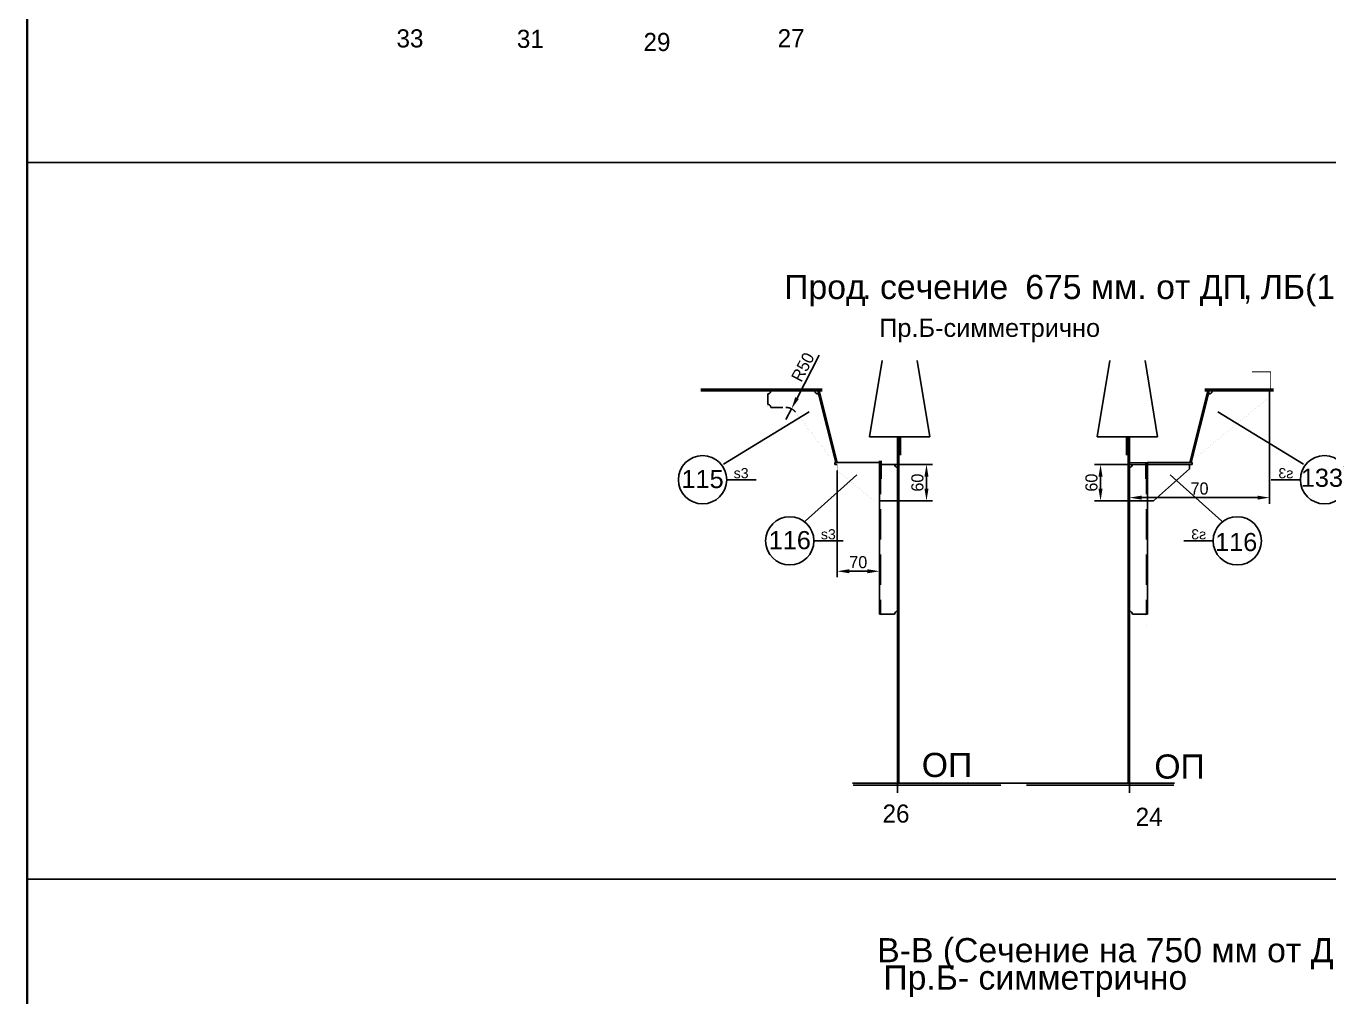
# Model space of a CAD drawing. Header units: millimetres. Extents: x -19561 to 47775, y 28910 to 69910.
# Drawn here: x 20988 to 26386, y 35929 to 39949 of the extents above; entities that cross this region are included whole.
import ezdxf
from ezdxf.enums import TextEntityAlignment as Align

# ---------------------------------------------------------------- set-up
doc = ezdxf.new("R2010")
doc.units = ezdxf.units.MM
doc.header["$MEASUREMENT"] = 0
for name, pattern in [('K5LT32768', [0]), ('K5LT32769', [0]), ('K5LT32770', [100, 50, -50]), ('K5LT32771', [1300, 1125, -75, 25, -75]), ('K5LT32772', [187.5, 125, -62.5]), ('K5LT32779', [25, 12.5, -12.5])]:
    doc.linetypes.add(name, pattern=pattern)
doc.styles.add('Arial', font='arial.ttf')
doc.styles.add('style5', font='arial.ttf', dxfattribs={"height": 3})
doc.dimstyles.new('seatech', dxfattribs={"dimscale": 20, "dimtxt": 2.5, "dimasz": 2.5, "dimexe": 1.25, "dimexo": 0, "dimtad": 1, "dimdec": 0, "dimtxsty": 'Standard', "dimcen": 2.5, "dimclrd": 7, "dimclre": 7, "dimclrt": 4, "dimadec": 0, "dimazin": 0, "dimtfac": 1, "dimtdec": 0, "dimtmove": 0, "dimatfit": 3, "dimfxl": 1.25, "dimarcsym": 0})

# ---------------------------------------------------------------- blocks, each defined once
blk = doc.blocks.new('*D2267')
at = {"color": 7, "lineweight": -2}
for p, q in [((26139.6, 38413.6), (26139.6, 37971.3)), ((25559.4, 38133.3), (25559.4, 37971.3)), ((26089.6, 37996.3), (25609.4, 37996.3))]:
    blk.add_line(p, q, dxfattribs=at)
at = {"color": 7}
for points in [[(25609.4, 38004.6), (25609.4, 37988), (25559.4, 37996.3)], [(26089.6, 37988), (26089.6, 38004.6), (26139.6, 37996.3)]]:
    blk.add_solid(points, dxfattribs=at)
at = {"layer": 'Defpoints', "color": 0}
for p in [(26139.6, 38413.6), (25559.4, 38133.3), (25559.4, 37996.3)]:
    blk.add_point(p, dxfattribs=at)
at = {"color": 4, "ltscale": 20, "insert": (25849.5, 38033.8), "char_height": 50, "attachment_point": 5}
blk.add_mtext('70', dxfattribs=at)
blk = doc.blocks.new('*D2268')
at = {"color": 7, "linetype": 'K5LT32768', "lineweight": -2}
for p, q in [((25634.4, 38133.8), (25414.3, 38133.8)), ((25439.3, 38033.2), (25439.3, 38083.8)), ((25634.4, 37983.2), (25414.3, 37983.2))]:
    blk.add_line(p, q, dxfattribs=at)
at = {"color": 7}
for points in [[(25447.7, 38083.8), (25431, 38083.8), (25439.3, 38133.8)], [(25431, 38033.2), (25447.7, 38033.2), (25439.3, 37983.2)]]:
    blk.add_solid(points, dxfattribs=at)
at = {"layer": 'Defpoints', "color": 0}
for p in [(25439.3, 38133.8), (25634.4, 38133.8), (25634.4, 37983.2)]:
    blk.add_point(p, dxfattribs=at)
at = {"color": 4, "ltscale": 20, "insert": (25401.8, 38058.5), "char_height": 50, "attachment_point": 5, "rotation": 90}
blk.add_mtext('60', dxfattribs=at)
blk = doc.blocks.new('*D2269')
at = {"color": 7, "lineweight": -2}
for p, q in [((24273.9, 38586.3), (24182, 38408.7)), ((24136.1, 38319.8), (24159, 38364.3))]:
    blk.add_line(p, q, dxfattribs=at)
at = {"color": 7}
blk.add_solid([(24174.6, 38412.5), (24189.4, 38404.8), (24159, 38364.3)], dxfattribs=at)
at = {"layer": 'Defpoints', "color": 0}
for p in [(24159, 38364.3), (24136.1, 38319.8)]:
    blk.add_point(p, dxfattribs=at)
at = {"color": 4, "ltscale": 20, "insert": (24206.1, 38536.9), "char_height": 50, "attachment_point": 5, "rotation": 62.6547}
blk.add_mtext('R50', dxfattribs=at)
blk = doc.blocks.new('*D2270')
at = {"color": 7, "lineweight": -2}
for p, q in [((24348.2, 38108.8), (24348.2, 37666.5)), ((24523.2, 37983.8), (24523.2, 37666.5)), ((24398.2, 37691.5), (24473.2, 37691.5))]:
    blk.add_line(p, q, dxfattribs=at)
at = {"color": 7}
for points in [[(24398.2, 37699.9), (24398.2, 37683.2), (24348.2, 37691.5)], [(24473.2, 37683.2), (24473.2, 37699.9), (24523.2, 37691.5)]]:
    blk.add_solid(points, dxfattribs=at)
at = {"layer": 'Defpoints', "color": 0}
for p in [(24348.2, 38108.8), (24523.2, 37983.8), (24523.2, 37691.5)]:
    blk.add_point(p, dxfattribs=at)
at = {"color": 4, "ltscale": 20, "insert": (24435.7, 37729), "char_height": 50, "attachment_point": 5}
blk.add_mtext('70', dxfattribs=at)
blk = doc.blocks.new('*D2271')
at = {"color": 7, "linetype": 'K5LT32768', "lineweight": -2}
for p, q in [((24523.2, 38133.8), (24743.3, 38133.8)), ((24718.3, 38033.2), (24718.3, 38083.8)), ((24523.2, 37983.2), (24743.3, 37983.2))]:
    blk.add_line(p, q, dxfattribs=at)
at = {"color": 7}
for points in [[(24726.6, 38083.8), (24710, 38083.8), (24718.3, 38133.8)], [(24710, 38033.2), (24726.6, 38033.2), (24718.3, 37983.2)]]:
    blk.add_solid(points, dxfattribs=at)
at = {"layer": 'Defpoints', "color": 0}
for p in [(24523.2, 38133.8), (24718.3, 38133.8), (24523.2, 37983.2)]:
    blk.add_point(p, dxfattribs=at)
at = {"color": 4, "ltscale": 20, "insert": (24680.8, 38058.5), "char_height": 50, "attachment_point": 5, "rotation": 90}
blk.add_mtext('60', dxfattribs=at)

msp = doc.modelspace()

# ---------------------------------------------------------------- linework, layer by layer
at = {"color": 2, "ltscale": 20}
for p, q in [((20993.01308, 39384.50338), (33581.63137, 39384.50338)), ((20993.01308, 36416.66433), (33581.63137, 36416.66433))]:
    msp.add_line(p, q, dxfattribs=at)
at = {"color": 7, "linetype": 'K5LT32769'}
for p, q in [((24481.9251, 38248.59048), (24534.0772, 38563.59048)), ((24679.773, 38563.59048), (24731.9251, 38248.59048)), ((25477.83885, 38563.59048), (25425.68675, 38248.59048)), ((25675.68675, 38248.59048), (25623.53465, 38563.59048)), ((24598.1751, 36813.59048), (24598.1751, 38248.59048)), ((24603.1751, 36813.59048), (24603.1751, 38248.59048)), ((24603.1751, 38172.34048), (24603.1751, 38248.59048)), ((24610.6751, 38172.34048), (24610.6751, 38248.59048)), ((25546.93675, 38172.34048), (25546.93675, 38248.59048)), ((25554.43675, 36813.59048), (25554.43675, 38248.59048)), ((25554.43675, 38172.34048), (25554.43675, 38248.59048)), ((25559.43675, 36813.59048), (25559.43675, 38248.59048)), ((24523.1751, 38074.22395), (24523.1751, 38148.59048)), ((24523.1751, 38133.82608), (24523.1751, 37513.59048)), ((24530.6751, 38074.22395), (24530.6751, 38148.59048)), ((25626.93675, 38074.22395), (25626.93675, 38141.09003)), ((25634.43675, 38074.22395), (25634.43675, 38141.19577)), ((25634.43675, 38133.82608), (25634.43675, 37513.59048)), ((24585.6751, 37513.59048), (24523.1751, 37513.59048)), ((25571.93675, 37513.59048), (25634.43675, 37513.59048)), ((24412.21071, 36813.59048), (25025.6751, 36813.59048)), ((25745.40114, 36813.59048), (25131.93675, 36813.59048)), ((24414.65414, 36806.09048), (25025.6751, 36806.09048)), ((25742.9577, 36806.09048), (25131.93675, 36806.09048))]:
    msp.add_line(p, q, dxfattribs=at)
at = {"color": 0, "linetype": 'K5LT32768'}
for p, q in [((23783.1751, 38446.09048), (24285.6751, 38446.09048)), ((23783.1751, 38438.59048), (24285.6751, 38438.59048)), ((24343.00672, 38141.19577), (24268.32707, 38437.3681)), ((24348.15007, 38141.24704), (24273.1751, 38438.59064)), ((25809.46177, 38141.24704), (25884.43675, 38438.59064)), ((25814.60513, 38141.19577), (25889.28477, 38437.3681)), ((26155.4417, 38446.09048), (25871.93675, 38446.09048)), ((26155.4417, 38438.59048), (25871.93675, 38438.59048)), ((24523.19097, 38141.19577), (24338.16167, 38141.19577)), ((24585.6751, 38133.82608), (24523.1751, 38133.82608)), ((25571.93675, 38133.82608), (25634.43675, 38133.82608)), ((25634.42088, 38141.19577), (25819.45017, 38141.19577))]:
    msp.add_line(p, q, dxfattribs=at)
at = {"color": 2}
for p, q in [((26139.593, 38413.58133), (26139.593, 38438.59048)), ((25634.43675, 38141.19577), (25560.80715, 38141.11957)), ((25626.93675, 38133.82608), (25819.44749, 38133.80394)), ((25658.89029, 37983.19055), (25807.78874, 38115.42566)), ((25807.78874, 38115.42566), (25807.81008, 38133.81744)), ((25634.43675, 37983.19055), (25658.89029, 37983.19055))]:
    msp.add_line(p, q, dxfattribs=at)
at = {"color": 0, "linetype": 'K5LT32770'}
for p, q in [((24060.6751, 38426.09048), (24060.6751, 38382.34048)), ((24073.1751, 38369.84048), (24136.05596, 38369.84048)), ((24348.1751, 38133.81555), (24338.15923, 38133.80393)), ((24338.16167, 38141.19577), (24338.16435, 38133.80394)), ((24343.00672, 38141.19577), (24347.85476, 38142.4182)), ((25809.43675, 38133.81555), (25819.45261, 38133.80393)), ((25814.60513, 38141.19577), (25809.75708, 38142.4182)), ((25819.45017, 38141.19577), (25819.44749, 38133.80394))]:
    msp.add_line(p, q, dxfattribs=at)
for p, q in [((24231.93322, 38351.40442), (23877.57347, 38135.4705)), ((25925.67862, 38351.40442), (26280.03838, 38135.4705)), ((23890.53801, 38070.49877), (24012.08786, 38070.49877)), ((24216.2734, 37898.85904), (24429.33498, 38090.18272)), ((25941.33844, 37898.85904), (25728.27686, 38090.18272)), ((26267.07384, 38070.49877), (26145.52399, 38070.49877)), ((24251.81664, 37817.45784), (24373.36649, 37817.45784)), ((25905.79521, 37817.45784), (25784.24536, 37817.45784))]:
    msp.add_line(p, q)
at = {"color": 7, "linetype": 'K5LT32768'}
for p, q in [((24731.9251, 38248.59048), (24481.9251, 38248.59048)), ((25425.68675, 38248.59048), (25675.68675, 38248.59048)), ((24598.1751, 36773.59048), (24598.1751, 36853.59048)), ((25559.43675, 36773.59048), (25559.43675, 36853.59048))]:
    msp.add_line(p, q, dxfattribs=at)
at = {"color": 7, "linetype": 'K5LT32772'}
for p, q in [((24528.1751, 38135.90936), (24528.1751, 37511.50705)), ((25629.43675, 38135.90936), (25629.43675, 37511.50705))]:
    msp.add_line(p, q, dxfattribs=at)
at = {"color": 7, "linetype": 'K5LT32771'}
msp.add_line((24412.21071, 36813.59048), (25650.6751, 36813.59048), dxfattribs=at)
at = {"color": 2, "ltscale": 20, "const_width": 10}
msp.add_lwpolyline([(20993.01308, 47882.68114), (33581.63137, 47882.68114), (33581.63137, 28914.85541), (20993.01308, 28914.85541)], close=True, dxfattribs=at)
at = {"color": 2, "const_width": 3}
msp.add_lwpolyline([(26143.58799, 38446.29999), (26143.58799, 38517.20563), (26066.724, 38517.20563)], dxfattribs=at)
at = {"color": 0, "linetype": 'K5LT32770', "const_width": 0.18}
msp.add_lwpolyline([(24055.6751, 38438.59048), (24058.1751, 38438.59048), (24059.94267, 38437.85821), (24060.6751, 38436.09048), (24060.6751, 38373.59048), (24061.34526, 38371.09048), (24063.1751, 38369.26034), (24065.6751, 38368.59048), (24103.1751, 38368.59048), (24104.94267, 38367.85821), (24105.6751, 38366.09048), (24105.6751, 38363.59048), (24055.6751, 38363.59048), (24055.6751, 38438.59048)], dxfattribs=at)
at = {"color": 0, "linetype": 'K5LT32768', "const_width": 0.18}
for points in [[(24523.1751, 38141.14541), (24350.15752, 38141.14541), (24348.16167, 38141.19577), (24273.1751, 38438.59048)], [(25964.593, 38445.91119), (26137.61057, 38445.91119), (26139.60642, 38445.96155), (26139.99423, 38447.49959)], [(26139.593, 38413.58133), (25842.13999, 38168.59048), (25822.81809, 38173.76764)], [(24175.6873, 38350.32388), (24315.47185, 38168.59048), (24334.79375, 38173.76764)], [(24498.1751, 38133.81555), (24348.1751, 38133.81555), (24348.1751, 38108.81555), (24498.1751, 37983.81555), (24523.1751, 37983.81555), (24523.1751, 38108.81555), (24498.1751, 38133.81555)], [(24598.1751, 38141.09003), (24598.1751, 38133.58743), (24530.6751, 38133.58743), (24530.6751, 38141.09003), (24598.1751, 38141.09003)]]:
    msp.add_lwpolyline(points, dxfattribs=at)
at = {"color": 7, "linetype": 'K5LT32779', "const_width": 0.18}
for points in [[(24598.1751, 37513.59048), (24598.1751, 37511.09048), (24597.44267, 37509.32275), (24595.6751, 37508.59048), (24533.1751, 37508.59048), (24530.6751, 37507.92062), (24528.84526, 37506.09048), (24528.1751, 37503.59048), (24528.1751, 37466.09048), (24527.44267, 37464.32275), (24525.6751, 37463.59048), (24523.1751, 37463.59048), (24523.1751, 37513.59048), (24598.1751, 37513.59048)], [(25559.43675, 37513.59048), (25559.43675, 37511.09048), (25560.16917, 37509.32275), (25561.93675, 37508.59048), (25624.43675, 37508.59048), (25626.93675, 37507.92062), (25628.76658, 37506.09048), (25629.43675, 37503.59048), (25629.43675, 37466.09048), (25630.16917, 37464.32275), (25631.93675, 37463.59048), (25634.43675, 37463.59048), (25634.43675, 37513.59048), (25559.43675, 37513.59048)]]:
    msp.add_lwpolyline(points, dxfattribs=at)
at = {"color": 1}
for centre in [(23790.53801, 38070.49877), (26367.07384, 38070.49877), (24151.81664, 37817.45784), (26005.79521, 37817.45784)]:
    msp.add_circle(centre, 100, dxfattribs=at)
at = {"color": 0, "linetype": 'K5LT32770'}
for centre, radius, start, end in [((24060.6751, 38438.59048), 12.5, 270.0000044, 0), ((24268.01885, 38438.59186), 12.50003, 180.00629515, 232.07729175), ((25889.593, 38438.59186), 12.50003, 307.92270825, 359.99370485), ((24060.6751, 38369.84048), 12.5, 0, 90), ((24268.01885, 38438.59186), 12.49999, 232.07729768, 284.14837057), ((25889.593, 38438.59186), 12.49999, 255.85162943, 307.92270232), ((24136.05473, 38319.84048), 50, 37.56568138, 89.99860118)]:
    msp.add_arc(centre, radius, start, end, dxfattribs=at)
at = {"color": 7, "linetype": 'K5LT32769'}
for centre, start, end in [((24598.1751, 38133.82608), 180.00000435, 270), ((25559.43675, 38133.82608), 270, 359.99999565), ((24598.1751, 37513.59048), 90, 179.99999565), ((25559.43675, 37513.59048), 0.00000435, 90)]:
    msp.add_arc(centre, 12.5, start, end, dxfattribs=at)

# ---------------------------------------------------------------- texts
at = {"color": 0, "linetype": 'Continuous'}
for s, p in [('33', (22578.43405, 39935.56794)), ('31', (23077.06797, 39933.67095)), ('29', (23601.75813, 39920.68314)), ('27', (24157.31765, 39936.34481)), ('26', (24592.08755, 36725.75242)), ('24', (25640.43819, 36712.3207))]:
    msp.add_text(s, height=75, dxfattribs=at).set_placement(p, align=Align.TOP_CENTER)
at = {"color": 0}
for s, height, style, p in [('Прод', 100, 'Arial', (24129.08097, 38818.80023)), ('675 мм. ', 100, 'Arial', (25127.4498, 38818.80023)), ('от ДП', 100, 'Arial', (25669.92668, 38818.80023)), ('ЛБ(1:10)', 100, 'Arial', (26103.2397, 38818.80023)), ('сечение ', 100, 'Arial', (24525.86602, 38818.80023)), ('. ', 100, 'Arial', (24451.63597, 38818.80023)), (', ', 100, 'Arial', (26029.00965, 38818.80023)), ('s3', 42, 'style5', (23919.36832, 38076.64746)), ('s3', 42, 'style5', (24280.64695, 37823.60653)), ('В-В (Сечение на 750 мм от ДП)', 100, 'Arial', (24514.22383, 36072.50274)), ('Пр.Б- симметрично', 100, 'Arial', (24539.7859, 35959.02611))]:
    msp.add_text(s, height=height, dxfattribs=dict(at, style=style)).set_placement(p)
at = {"color": 0, "linetype": 'Continuous', "style": 'Arial'}
msp.add_text('Пр.Б-симметрично', height=75, dxfattribs=at).set_placement((24979.95708, 38736.94847), align=Align.TOP_CENTER)
at = {"color": 2, "style": 'style5'}
for s, p in [('115', (23703.22742, 38035.92624)), ('133', (26269.08435, 38041.15284)), ('116', (24064.50605, 37782.88531)), ('116', (25913.86062, 37775.04542))]:
    msp.add_text(s, height=75, dxfattribs=at).set_placement(p)
at = {"color": 0, "style": 'style5', "text_generation_flag": 2}
for p in [(26238.24353, 38076.64746), (25876.9649, 37823.60653)]:
    msp.add_text('s3', height=42, dxfattribs=at).set_placement(p)
at = {"color": 0, "style": 'Arial'}
for p in [(24698.65713, 36809.55293), (25662.23561, 36802.98959)]:
    msp.add_text('ОП', height=100, dxfattribs=at).set_placement(p, align=Align.BOTTOM_LEFT)

# ---------------------------------------------------------------- dimensions: what is measured, and where the dimension line sits
at = {"color": 0}
dim = msp.add_radius_dim(center=(24136.05473, 38319.84048), mpoint=(24159.02236, 38364.25319), dimstyle='seatech', dxfattribs=at)
dim.commit()
dim.dimension.update_dxf_attribs({"geometry": '*D2269', "text_midpoint": (24206.09952, 38536.92337)})
dim = msp.add_linear_dim(base=(25559.41379, 37996.28595), p1=(26139.593, 38413.58133), p2=(25559.41379, 38133.28659), angle=180, text='70', dimstyle='seatech', dxfattribs=at)
dim.commit()
dim.dimension.update_dxf_attribs({"geometry": '*D2267', "text_midpoint": (25849.50339, 38033.78595)})
dim = msp.add_linear_dim(base=(24523.1751, 37691.52017), p1=(24348.1751, 38108.81555), p2=(24523.1751, 37983.81555), text='70', dimstyle='seatech', dxfattribs=at)
dim.commit()
dim.dimension.update_dxf_attribs({"geometry": '*D2270', "text_midpoint": (24435.6751, 37729.02017)})
at = {"color": 0, "linetype": 'K5LT32768'}
for base, p1, p2, picture, middle in [((24718.28424, 38133.82608), (24523.1751, 37983.19055), (24523.1751, 38133.82608), '*D2271', (24680.78424, 38058.50831)), ((25439.3276, 38133.82608), (25634.43675, 37983.19055), (25634.43675, 38133.82608), '*D2268', (25401.8276, 38058.50831))]:
    dim = msp.add_linear_dim(base=base, p1=p1, p2=p2, angle=90, text='60', dimstyle='seatech', dxfattribs=at)
    dim.commit()
    dim.dimension.update_dxf_attribs({"geometry": picture, "text_midpoint": middle})

doc.saveas('drawing.dxf')
